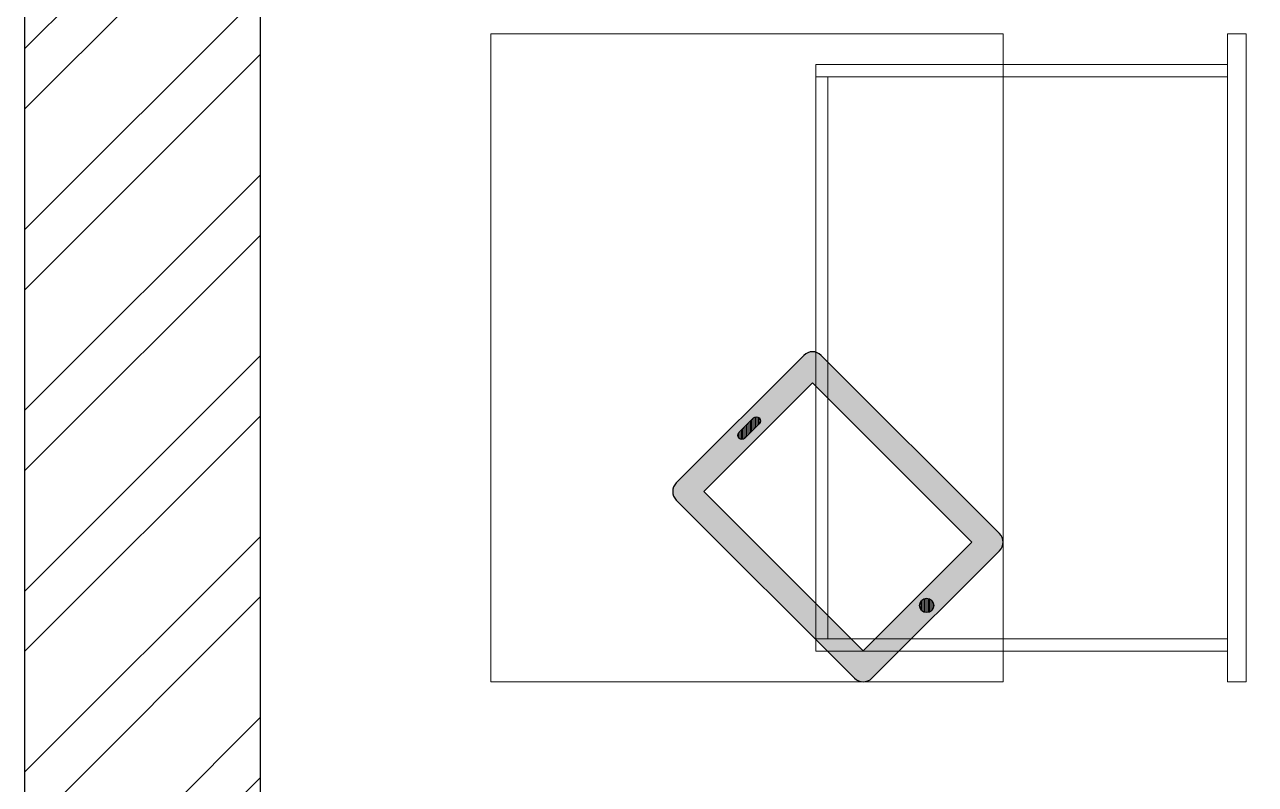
# Model space of a CAD drawing. Header units: feet. Extents: x 3145723 to 3153497, y -5725757 to -5712156.
# Drawn here: x 3145723 to 3146924, y -5713872 to -5713130 of the extents above; entities that cross this region are included whole.
import ezdxf

# ---------------------------------------------------------------- set-up
doc = ezdxf.new("R2010")
doc.units = ezdxf.units.FT
doc.header["$LTSCALE"] = 33
doc.header["$MEASUREMENT"] = 0
doc.layers.add('A-WALL', color=1, linetype='Continuous')
for name, color, linetype, lineweight in [('LENS-DIM', 252, 'Continuous', 5), ('LENS-FURNITURE', 13, 'Continuous', 9), ('LN-HATCH', 251, 'Continuous', 0)]:
    doc.layers.add(name, color=color, linetype=linetype, lineweight=lineweight)

# ---------------------------------------------------------------- blocks, each defined once
blk = doc.blocks.new('A$Ce9b19e40')
at = {"layer": 'LN-HATCH'}
h = blk.add_hatch(dxfattribs=at)
h.set_pattern_fill('ANSI32', color=256, scale=333, angle=180)
h.set_pattern_definition([(225, (-8075448.354745342, 5277294.597591192), (88.29995930067012, -88.29995930067015), []), (225, (-8075507.221384778, 5277294.597591192), (88.29995930067012, -88.29995930067015), [])])
h.paths.add_polyline_path([(2694.865677146241, -7004.051739941352), (1932.848386080004, -7004.051739941352), (1932.848386080004, -7308.858656368219), (2694.865677146241, -7308.858656368219)])
h.paths.add_polyline_path([(1959.643775128759, 2267.158634698018), (1729.643775128759, 2267.158634698018), (1729.643775128759, -1314.322633313015), (2694.865677146241, -1314.322633313015), (2694.865677146241, -1084.322633313015), (1959.643775128759, -1084.322633313015)])
h.paths.add_polyline_path([(1501.038587808609, 3106.772467550822), (-1166.021930922754, 3106.772467550822), (-1166.021930922754, 2876.772467550822), (1501.038587808609, 2876.772467550822)])
h.paths.add_polyline_path([(-1597.831729194149, 3106.772467550822), (-4696.702046196907, 3106.772467550822), (-4696.702046196907, 2876.772467550822), (-1597.831729194149, 2876.772467550822)])
h.paths.add_polyline_path([(-4849.105504410341, 2267.158634698018), (-5079.105504410342, 2267.158634698018), (-5079.105504410342, -6546.841365301983), (-4849.105504410341, -6546.841365301983)])
at = {"layer": 'A-WALL'}
for p, q in [((-5079.105504410342, 3106.772467550822), (-5079.105504410342, -7308.858656368219)), ((-4849.105504410341, 2267.158634698018), (-4849.105504410341, -6546.841365301983))]:
    blk.add_line(p, q, dxfattribs=at)
blk = doc.blocks.new('TRIAL SET CABINET 633x500')
at = {"layer": 'LENS-FURNITURE'}
h = blk.add_hatch(color=9, dxfattribs=at)
h.dxf.hatch_style = 1
edge = h.paths.add_edge_path()
edge.add_line((-8.54246803093703, -981.9670201920668), (115.9083254579454, -857.5162267031847))
edge.add_arc((107.4230440836399, -849.030945328879), 12.00000000009463, 315, 405)
edge.add_line((115.9083254579454, -840.5456639545736), (-58.03994271345434, -666.5973957831737))
edge.add_arc((-66.52522408775982, -675.0826771574792), 12.00000000009463, 45.00000000000002, 135)
edge.add_line((-75.01050546206531, -666.5973957831737), (-199.4612989509478, -791.0481892720562))
edge.add_arc((-190.9760175766423, -799.5334706454303), 11.99999999943607, 135.0000000031442, 225.0000000031442)
edge.add_line((-199.4612989500165, -808.0187520197359), (-25.5130307786167, -981.967020191136))
edge.add_arc((-17.02774940431148, -973.4817388177615), 11.99999999943605, 224.9999999968574, 314.9999999968578)
h.paths.add_polyline_path([(-17.02774940524252, -955.0969625067663), (89.03826777357607, -849.0309453279477), (-66.52522408775982, -693.4674534666119), (-172.5912412665784, -799.5334706454305)], flags=16)
edge = h.paths.add_edge_path(flags=16)
edge.add_line((-138.2965623782947, -741.9042679787381), (-124.1544267544522, -727.7621323548956))
edge.add_arc((-121.3259996296837, -730.5905594796641), 4.000000000031514, 45.00000000000051, 134.9999999999996, ccw=False)
edge.add_arc((-121.3259996296838, -730.5905594796641), 4.000000000031584, -45.000000000000625, 44.999999999999375, ccw=False)
edge.add_line((-118.4975725049153, -733.4189866044327), (-132.6397081287578, -747.561122228275))
edge.add_arc((-135.4681352535263, -744.7326951035067), 4.000000000031524, 225.0000000000006, 314.99999999999966, ccw=False)
edge.add_arc((-135.4681352535261, -744.7326951035066), 4.000000000031665, 135.0000000000006, 225.0000000000006, ccw=False)
edge = h.paths.add_edge_path(flags=16)
edge.add_arc((44.84409394953398, -910.9027886827243), 7, 0, 360)
at = {"layer": 'LENS-FURNITURE', "lineweight": 0}
h = blk.add_hatch(dxfattribs=at)
h.set_pattern_fill('ANSI31', color=252, scale=10, angle=405)
h.set_pattern_definition([(90, (-3772352.875833935, -3684050.327587578), (-1.25, 2e-16), [])])
edge = h.paths.add_edge_path()
edge.add_line((-138.2965623782947, -741.9042679787381), (-124.1544267544522, -727.7621323548956))
edge.add_arc((-121.3259996296837, -730.5905594796641), 4.000000000031514, 45.00000000000051, 134.9999999999996, ccw=False)
edge.add_arc((-121.3259996296838, -730.5905594796641), 4.000000000031584, -45.000000000000625, 44.999999999999375, ccw=False)
edge.add_line((-118.4975725049153, -733.4189866044327), (-132.6397081287578, -747.561122228275))
edge.add_arc((-135.4681352535263, -744.7326951035067), 4.000000000031524, 225.0000000000006, 314.99999999999966, ccw=False)
edge.add_arc((-135.4681352535261, -744.7326951035066), 4.000000000031665, 135.0000000000006, 225.0000000000006, ccw=False)
edge = h.paths.add_edge_path()
edge.add_arc((44.84409394953398, -910.9027886827243), 7, 0, 360)
blk.add_circle((0, 0), 50.09224864585668)
at = {"layer": 'LENS-FURNITURE'}
blk.add_lwpolyline([(119.4230440827086, -352.4817388160154), (119.4230440827086, -985.4817388160156), (-380.5769559172913, -985.4817388160156), (-380.5769559172913, -352.4817388160154)], close=True, dxfattribs=at)
at = {"layer": 'LENS-FURNITURE', "color": 146}
for points in [[(338.5359051078558, -352.4817388160154), (338.5359051078558, -985.4817388160156), (356.5359051078559, -985.4817388160156), (356.5359051078559, -352.4817388160154)], [(-63.4640948921442, -382.4817388160154), (-63.4640948921442, -394.4817388160154), (338.5359051078558, -394.4817388160154), (338.5359051078558, -382.4817388160154)], [(-63.4640948921442, -394.4817388160154), (-63.4640948921442, -943.4817388160153), (-51.4640948921442, -943.4817388160153), (-51.4640948921442, -394.4817388160154)], [(-63.4640948921442, -955.4817388160152), (-63.4640948921442, -943.4817388160153), (338.5359051078558, -943.4817388160153), (338.5359051078558, -955.4817388160152)]]:
    blk.add_lwpolyline(points, close=True, dxfattribs=at)
at = {"layer": 'LENS-FURNITURE', "color": 18, "lineweight": 30}
for points in [[(-8.54246803093703, -981.9670201920668), (115.9083254579454, -857.5162267031847, 0.4142135623730951), (115.9083254579454, -840.5456639545736), (-58.03994271345434, -666.5973957831737, 0.4142135623730951), (-75.01050546206531, -666.5973957831737), (-199.4612989509478, -791.0481892720562, 0.4142135623730951), (-199.4612989500165, -808.0187520197359), (-25.51303077861669, -981.967020191136, 0.4142135623730951)], [(-138.2965623782947, -741.9042679787381), (-124.1544267544522, -727.7621323548956, -0.4142135623730951), (-118.4975725049153, -727.7621323548956), (-118.4975725049153, -727.7621323548956, -0.4142135623730951), (-118.4975725049153, -733.4189866044327), (-132.6397081287578, -747.561122228275, -0.4142135623730951), (-138.2965623782947, -747.561122228275), (-138.2965623782947, -747.561122228275, -0.4142135623730951)]]:
    blk.add_lwpolyline(points, format="xyb", close=True, dxfattribs=at)
blk.add_lwpolyline([(-17.02774940524252, -955.0969625067663), (89.03826777357607, -849.0309453279477), (-66.52522408775982, -693.4674534666119), (-172.5912412665784, -799.5334706454305)], close=True, dxfattribs=at)
blk.add_circle((44.84409394953398, -910.9027886827243), 7, dxfattribs=at)

msp = doc.modelspace()

# ---------------------------------------------------------------- block references
at = {"layer": 'LENS-DIM', "color": 2}
msp.add_blockref('A$Ce9b19e40', (3150801.764046974, -5715262.499350065), dxfattribs=at)
at = {"layer": 'LENS-FURNITURE'}
msp.add_blockref('TRIAL SET CABINET 633x500', (3146558.103310116, -5712786.361123761), dxfattribs=at)

doc.saveas('drawing.dxf')
